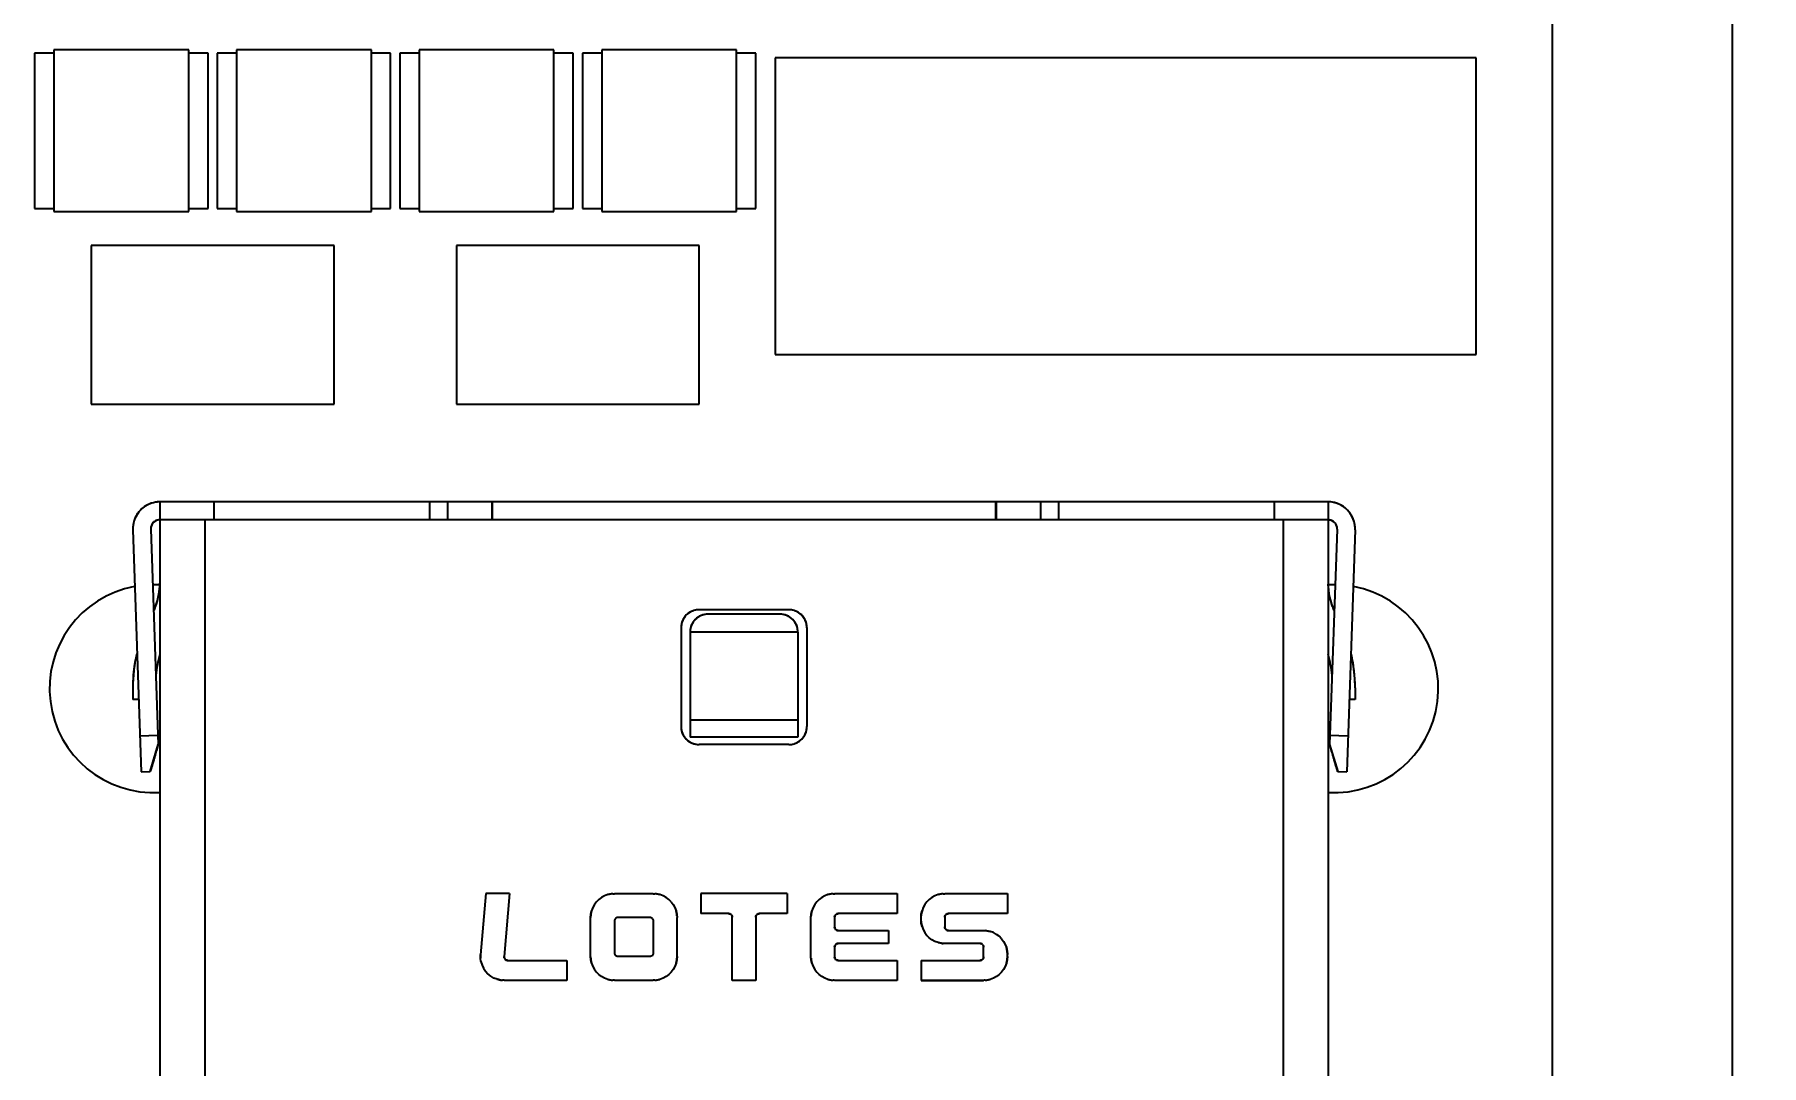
# Model space of a CAD drawing. Header units: millimetres. Extents: x 15 to 418, y 12 to 300.
# Drawn here: x 165.21 to 184.43, y 135.96 to 147.43 of the extents above; entities that cross this region are included whole.
import ezdxf

# ---------------------------------------------------------------- set-up
doc = ezdxf.new("R2010")
doc.units = ezdxf.units.MM
doc.header["$LTSCALE"] = 23.1
doc.layers.get('0').update_dxf_attribs({"linetype": 'CONTINUOUS'})
doc.styles.get("Standard").update_dxf_attribs({"font": 'txt', "width": 0.8})
doc.dimstyles.new('DIMSTYLE_2', dxfattribs={"dimtxt": 4, "dimasz": 4, "dimexe": 0.5, "dimexo": 0.0625, "dimgap": 1, "dimtad": 0, "dimtih": 1, "dimtoh": 1, "dimdsep": 46, "dimtxsty": 'Standard', "dimblk": '_FILLED', "dimblk1": '_FILLED', "dimblk2": '_FILLED', "dimcen": 0.09, "dimadec": 0, "dimazin": 0, "dimtol": 1, "dimtp": 0.5, "dimtm": 0.5, "dimtfac": 1, "dimtofl": 0, "dimtmove": 0, "dimatfit": 3, "dimldrblk": '_FILLED', "dimfxl": 0, "dimtolj": 1, "dimarcsym": 0})

# ---------------------------------------------------------------- blocks, each defined once
blk = doc.blocks.new('_FILLED')
at = {"color": 0, "linetype": 'ByBlock'}
blk.add_solid([(0, 0), (-1, 0.25), (-1, -0.25)], dxfattribs=at)
blk = doc.blocks.new('*D3')
at = {"color": 2, "linetype": 'Continuous', "transparency": 16777216}
for p, q in [((179.163, 212.47), (197.126, 212.47)), ((196.626, 212.47), (196.626, 169.97)), ((196.626, 127.47), (196.626, 169.97)), ((181.664, 127.47), (197.126, 127.47))]:
    blk.add_line(p, q, dxfattribs=at)
at = {"color": 2, "linetype": 'Continuous', "transparency": 16777216, "xscale": 4, "yscale": 4, "zscale": 4}
for p, rotation in [((196.626, 212.47), 90), ((196.626, 127.47), 270)]:
    blk.add_blockref('_FILLED', p, dxfattribs=dict(at, rotation=rotation))

msp = doc.modelspace()

# ---------------------------------------------------------------- linework, layer by layer
at = {"color": 7, "linetype": 'Continuous'}
for p, q in [((184.101, 212.47), (184.101, 129.97)), ((182.101, 130.47), (182.101, 209.47)), ((165.427, 147.222), (165.212, 147.222)), ((165.212, 147.222), (165.212, 145.495)), ((166.927, 147.259), (165.427, 147.259)), ((165.427, 147.259), (165.427, 145.459)), ((166.927, 145.459), (166.927, 147.259)), ((167.142, 147.222), (166.927, 147.222)), ((167.142, 145.495), (167.142, 147.222)), ((167.459, 147.222), (167.244, 147.222)), ((167.244, 147.222), (167.244, 145.495)), ((168.959, 147.259), (167.459, 147.259)), ((167.459, 147.259), (167.459, 145.459)), ((168.959, 145.459), (168.959, 147.259)), ((169.174, 147.222), (168.959, 147.222)), ((169.174, 145.495), (169.174, 147.222)), ((169.491, 147.222), (169.276, 147.222)), ((169.276, 147.222), (169.276, 145.495)), ((170.991, 147.259), (169.491, 147.259)), ((169.491, 147.259), (169.491, 145.459)), ((170.991, 145.459), (170.991, 147.259)), ((171.206, 147.222), (170.991, 147.222)), ((171.206, 145.495), (171.206, 147.222)), ((171.523, 147.222), (171.308, 147.222)), ((171.308, 147.222), (171.308, 145.495)), ((173.023, 147.259), (171.523, 147.259)), ((171.523, 147.259), (171.523, 145.459)), ((173.023, 145.459), (173.023, 147.259)), ((173.238, 147.222), (173.023, 147.222)), ((173.238, 145.495), (173.238, 147.222)), ((181.253, 147.17), (173.453, 147.17)), ((173.453, 147.17), (173.453, 143.87)), ((181.253, 143.87), (181.253, 147.17)), ((165.212, 145.495), (165.427, 145.495)), ((165.427, 145.459), (166.927, 145.459)), ((166.927, 145.495), (167.142, 145.495)), ((167.244, 145.495), (167.459, 145.495)), ((167.459, 145.459), (168.959, 145.459)), ((168.959, 145.495), (169.174, 145.495)), ((169.276, 145.495), (169.491, 145.495)), ((169.491, 145.459), (170.991, 145.459)), ((170.991, 145.495), (171.206, 145.495)), ((171.308, 145.495), (171.523, 145.495)), ((171.523, 145.459), (173.023, 145.459)), ((173.023, 145.495), (173.238, 145.495)), ((168.544, 145.082), (165.841, 145.082)), ((165.841, 145.082), (165.841, 143.318)), ((168.544, 143.318), (168.544, 145.082)), ((172.608, 145.082), (169.905, 145.082)), ((169.905, 145.082), (169.905, 143.318)), ((172.608, 143.318), (172.608, 145.082)), ((173.453, 143.87), (181.253, 143.87)), ((165.841, 143.318), (168.544, 143.318)), ((169.905, 143.318), (172.608, 143.318)), ((179.605, 142.229), (166.605, 142.229)), ((166.605, 142.229), (166.605, 125.339)), ((167.205, 142.229), (167.205, 142.029)), ((169.605, 142.229), (169.605, 142.029)), ((169.805, 142.229), (169.805, 142.029)), ((170.299, 142.229), (170.299, 142.029)), ((170.305, 142.229), (170.305, 142.029)), ((175.905, 142.229), (175.905, 142.029)), ((175.911, 142.229), (175.911, 142.029)), ((176.405, 142.229), (176.405, 142.029)), ((176.605, 142.229), (176.605, 142.029)), ((179.005, 142.229), (179.005, 142.029)), ((179.605, 142.229), (179.605, 125.339)), ((179.605, 142.029), (166.605, 142.029)), ((167.105, 142.029), (167.105, 125.639)), ((179.105, 142.029), (179.105, 125.639)), ((166.305, 141.918), (166.399, 139.223)), ((166.505, 141.925), (166.589, 139.53)), ((179.705, 141.925), (179.621, 139.53)), ((179.905, 141.918), (179.811, 139.223)), ((173.605, 141.029), (172.605, 141.029)), ((173.505, 140.979), (172.705, 140.979)), ((172.405, 140.829), (172.405, 139.729)), ((173.705, 140.779), (172.505, 140.779)), ((172.505, 140.779), (172.505, 139.612)), ((173.705, 140.779), (173.705, 139.612)), ((173.805, 140.829), (173.805, 139.729)), ((166.305, 140.16), (166.305, 140.03)), ((179.905, 140.16), (179.905, 140.03)), ((166.371, 140.03), (166.305, 140.03)), ((179.905, 140.03), (179.839, 140.03)), ((172.505, 139.805), (173.705, 139.805)), ((166.585, 139.63), (166.385, 139.623)), ((166.499, 139.227), (166.589, 139.53)), ((173.705, 139.612), (172.505, 139.612)), ((173.605, 139.529), (172.605, 139.529)), ((179.621, 139.53), (179.711, 139.227)), ((179.825, 139.623), (179.625, 139.63)), ((166.399, 139.223), (166.499, 139.227)), ((179.711, 139.227), (179.811, 139.223)), ((170.233, 137.869), (170.174, 137.189)), ((170.497, 137.869), (170.233, 137.869)), ((170.497, 137.869), (170.436, 137.168)), ((171.464, 137.777), (171.441, 137.747)), ((171.491, 137.804), (171.464, 137.777)), ((171.521, 137.826), (171.491, 137.804)), ((171.554, 137.845), (171.521, 137.826)), ((171.589, 137.858), (171.554, 137.845)), ((171.589, 137.858), (171.627, 137.866)), ((171.627, 137.866), (171.589, 137.858)), ((171.626, 137.866), (171.664, 137.869)), ((172.096, 137.868), (171.664, 137.868)), ((172.096, 137.869), (172.134, 137.866)), ((172.133, 137.866), (172.17, 137.858)), ((172.17, 137.858), (172.133, 137.866)), ((172.206, 137.845), (172.17, 137.858)), ((172.239, 137.826), (172.206, 137.845)), ((172.269, 137.804), (172.239, 137.826)), ((172.296, 137.777), (172.269, 137.804)), ((172.296, 137.777), (172.318, 137.747)), ((173.586, 137.869), (172.625, 137.869)), ((172.625, 137.869), (172.625, 137.647)), ((173.586, 137.869), (173.586, 137.647)), ((173.914, 137.777), (173.892, 137.747)), ((173.941, 137.804), (173.914, 137.777)), ((173.971, 137.826), (173.941, 137.804)), ((174.004, 137.845), (173.971, 137.826)), ((174.04, 137.858), (174.004, 137.845)), ((174.04, 137.858), (174.077, 137.866)), ((174.077, 137.866), (174.04, 137.858)), ((174.076, 137.866), (174.114, 137.869)), ((174.114, 137.869), (174.811, 137.869)), ((174.811, 137.868), (174.114, 137.868)), ((174.811, 137.869), (174.811, 137.647)), ((175.14, 137.777), (175.117, 137.747)), ((175.166, 137.804), (175.14, 137.777)), ((175.196, 137.826), (175.166, 137.804)), ((175.229, 137.845), (175.196, 137.826)), ((175.265, 137.858), (175.229, 137.845)), ((175.265, 137.858), (175.303, 137.866)), ((175.303, 137.866), (175.265, 137.858)), ((175.302, 137.866), (175.339, 137.869)), ((175.339, 137.869), (176.036, 137.869)), ((176.036, 137.868), (175.339, 137.868)), ((176.036, 137.869), (176.036, 137.647)), ((171.399, 137.603), (171.402, 137.641)), ((171.399, 137.169), (171.399, 137.603)), ((171.402, 137.64), (171.41, 137.678)), ((171.41, 137.678), (171.402, 137.64)), ((171.423, 137.713), (171.41, 137.678)), ((171.441, 137.747), (171.423, 137.713)), ((171.667, 137.581), (171.665, 137.573)), ((171.672, 137.589), (171.667, 137.581)), ((171.678, 137.595), (171.672, 137.589)), ((171.685, 137.599), (171.678, 137.595)), ((171.693, 137.602), (171.685, 137.599)), ((171.702, 137.603), (171.693, 137.602)), ((172.058, 137.603), (171.702, 137.603)), ((172.066, 137.602), (172.058, 137.603)), ((172.074, 137.599), (172.066, 137.602)), ((172.082, 137.595), (172.074, 137.599)), ((172.088, 137.589), (172.082, 137.595)), ((172.088, 137.589), (172.092, 137.581)), ((172.092, 137.581), (172.095, 137.573)), ((172.318, 137.747), (172.336, 137.713)), ((172.336, 137.713), (172.35, 137.678)), ((172.35, 137.678), (172.358, 137.64)), ((172.358, 137.64), (172.35, 137.678)), ((172.358, 137.641), (172.36, 137.603)), ((172.36, 137.169), (172.36, 137.603)), ((172.934, 137.647), (172.625, 137.647)), ((172.943, 137.646), (172.934, 137.647)), ((172.934, 137.647), (172.943, 137.645)), ((172.951, 137.643), (172.943, 137.646)), ((172.943, 137.645), (172.95, 137.643)), ((172.958, 137.638), (172.95, 137.643)), ((172.965, 137.632), (172.958, 137.638)), ((172.965, 137.632), (172.97, 137.624)), ((172.972, 137.617), (172.969, 137.625)), ((172.97, 137.624), (172.972, 137.617)), ((172.973, 137.607), (172.972, 137.617)), ((172.972, 137.617), (172.973, 137.607)), ((172.973, 136.904), (172.973, 137.608)), ((173.238, 137.617), (173.237, 137.608)), ((173.237, 137.608), (173.238, 137.617)), ((173.237, 137.608), (173.237, 136.904)), ((173.241, 137.625), (173.238, 137.617)), ((173.238, 137.617), (173.24, 137.624)), ((173.246, 137.632), (173.24, 137.624)), ((173.252, 137.638), (173.246, 137.632)), ((173.26, 137.643), (173.252, 137.638)), ((173.267, 137.646), (173.259, 137.643)), ((173.26, 137.643), (173.267, 137.645)), ((173.277, 137.647), (173.267, 137.646)), ((173.267, 137.645), (173.277, 137.647)), ((173.586, 137.647), (173.276, 137.647)), ((173.85, 137.603), (173.852, 137.641)), ((173.85, 137.169), (173.85, 137.603)), ((173.852, 137.64), (173.86, 137.678)), ((173.86, 137.678), (173.852, 137.64)), ((173.874, 137.713), (173.86, 137.678)), ((173.892, 137.747), (173.874, 137.713)), ((174.115, 137.617), (174.114, 137.608)), ((174.114, 137.608), (174.115, 137.617)), ((174.114, 137.608), (174.114, 137.497)), ((174.118, 137.625), (174.115, 137.617)), ((174.115, 137.617), (174.117, 137.624)), ((174.122, 137.632), (174.117, 137.624)), ((174.129, 137.638), (174.122, 137.632)), ((174.137, 137.643), (174.129, 137.638)), ((174.144, 137.646), (174.136, 137.643)), ((174.137, 137.643), (174.144, 137.645)), ((174.153, 137.647), (174.144, 137.646)), ((174.144, 137.645), (174.154, 137.647)), ((174.811, 137.647), (174.152, 137.647)), ((175.075, 137.603), (175.078, 137.641)), ((175.075, 137.579), (175.075, 137.603)), ((175.078, 137.541), (175.075, 137.579)), ((175.077, 137.64), (175.086, 137.678)), ((175.086, 137.678), (175.077, 137.64)), ((175.099, 137.713), (175.086, 137.678)), ((175.117, 137.747), (175.099, 137.713)), ((175.34, 137.617), (175.339, 137.607)), ((175.339, 137.607), (175.34, 137.617)), ((175.339, 137.608), (175.339, 137.497)), ((175.343, 137.625), (175.34, 137.617)), ((175.34, 137.617), (175.342, 137.624)), ((175.348, 137.632), (175.342, 137.624)), ((175.354, 137.638), (175.348, 137.632)), ((175.362, 137.643), (175.354, 137.638)), ((175.369, 137.646), (175.361, 137.643)), ((175.362, 137.643), (175.369, 137.645)), ((175.379, 137.647), (175.369, 137.646)), ((175.369, 137.645), (175.379, 137.647)), ((176.036, 137.647), (175.378, 137.647)), ((171.665, 137.573), (171.664, 137.565)), ((171.664, 137.565), (171.664, 137.208)), ((172.095, 137.573), (172.096, 137.565)), ((172.096, 137.565), (172.096, 137.208)), ((174.114, 137.498), (174.115, 137.488)), ((174.115, 137.488), (174.114, 137.498)), ((174.115, 137.488), (174.118, 137.48)), ((174.117, 137.481), (174.115, 137.488)), ((174.117, 137.481), (174.122, 137.473)), ((174.129, 137.467), (174.122, 137.473)), ((174.137, 137.462), (174.129, 137.467)), ((174.136, 137.462), (174.144, 137.459)), ((174.144, 137.46), (174.137, 137.462)), ((174.153, 137.459), (174.144, 137.46)), ((174.144, 137.459), (174.152, 137.458)), ((174.152, 137.458), (174.713, 137.458)), ((174.713, 137.458), (174.713, 137.314)), ((175.086, 137.504), (175.077, 137.542)), ((175.077, 137.542), (175.086, 137.504)), ((175.086, 137.504), (175.099, 137.469)), ((175.099, 137.469), (175.117, 137.436)), ((175.117, 137.436), (175.14, 137.405)), ((175.166, 137.379), (175.14, 137.405)), ((175.339, 137.498), (175.34, 137.488)), ((175.34, 137.488), (175.339, 137.498)), ((175.34, 137.488), (175.343, 137.48)), ((175.343, 137.481), (175.34, 137.488)), ((175.343, 137.481), (175.348, 137.473)), ((175.354, 137.467), (175.348, 137.473)), ((175.362, 137.462), (175.354, 137.467)), ((175.361, 137.462), (175.369, 137.459)), ((175.369, 137.46), (175.362, 137.462)), ((175.379, 137.458), (175.369, 137.46)), ((175.369, 137.459), (175.378, 137.458)), ((175.378, 137.458), (175.772, 137.458)), ((175.772, 137.458), (175.809, 137.456)), ((175.808, 137.456), (175.846, 137.448)), ((175.846, 137.448), (175.808, 137.456)), ((175.881, 137.435), (175.846, 137.448)), ((175.915, 137.416), (175.881, 137.435)), ((175.945, 137.394), (175.915, 137.416)), ((175.971, 137.367), (175.945, 137.394)), ((170.174, 137.152), (170.174, 137.192)), ((171.664, 137.208), (171.665, 137.199)), ((171.665, 137.199), (171.667, 137.191)), ((172.095, 137.199), (172.092, 137.191)), ((172.096, 137.208), (172.095, 137.199)), ((174.115, 137.284), (174.114, 137.275)), ((174.114, 137.275), (174.115, 137.284)), ((174.114, 137.275), (174.114, 137.164)), ((174.118, 137.292), (174.115, 137.284)), ((174.115, 137.284), (174.117, 137.291)), ((174.122, 137.299), (174.117, 137.291)), ((174.129, 137.305), (174.122, 137.299)), ((174.137, 137.31), (174.129, 137.305)), ((174.144, 137.313), (174.136, 137.31)), ((174.137, 137.31), (174.144, 137.313)), ((174.153, 137.314), (174.144, 137.313)), ((174.144, 137.313), (174.154, 137.314)), ((174.713, 137.314), (174.152, 137.314)), ((175.196, 137.356), (175.166, 137.379)), ((175.229, 137.338), (175.196, 137.356)), ((175.265, 137.325), (175.229, 137.338)), ((175.303, 137.316), (175.265, 137.325)), ((175.265, 137.325), (175.303, 137.316)), ((175.339, 137.314), (175.302, 137.316)), ((175.733, 137.314), (175.339, 137.314)), ((175.732, 137.314), (175.742, 137.313)), ((175.742, 137.313), (175.733, 137.314)), ((175.75, 137.31), (175.742, 137.313)), ((175.742, 137.313), (175.749, 137.311)), ((175.757, 137.305), (175.749, 137.311)), ((175.763, 137.299), (175.757, 137.305)), ((175.763, 137.299), (175.768, 137.291)), ((175.771, 137.284), (175.768, 137.292)), ((175.768, 137.291), (175.771, 137.284)), ((175.772, 137.274), (175.771, 137.284)), ((175.771, 137.284), (175.772, 137.274)), ((175.772, 137.164), (175.772, 137.275)), ((175.971, 137.367), (175.994, 137.337)), ((175.994, 137.337), (176.012, 137.303)), ((176.012, 137.303), (176.025, 137.268)), ((176.025, 137.268), (176.033, 137.23)), ((176.034, 137.23), (176.025, 137.268)), ((176.033, 137.231), (176.036, 137.193)), ((176.036, 137.169), (176.036, 137.193)), ((170.174, 137.189), (170.174, 137.151)), ((170.179, 137.113), (170.174, 137.152)), ((170.179, 137.113), (170.191, 137.074)), ((170.191, 137.074), (170.207, 137.038)), ((170.207, 137.038), (170.23, 137.005)), ((170.23, 137.005), (170.257, 136.976)), ((170.436, 137.168), (170.437, 137.158)), ((170.437, 137.158), (170.436, 137.168)), ((170.437, 137.158), (170.439, 137.15)), ((170.439, 137.15), (170.443, 137.142)), ((170.443, 137.142), (170.449, 137.135)), ((170.449, 137.135), (170.458, 137.129)), ((170.458, 137.129), (170.449, 137.135)), ((170.457, 137.13), (170.465, 137.127)), ((170.466, 137.127), (170.458, 137.129)), ((170.465, 137.127), (170.475, 137.126)), ((170.475, 137.126), (170.466, 137.127)), ((170.475, 137.126), (171.135, 137.126)), ((171.135, 137.126), (171.135, 136.904)), ((171.402, 137.131), (171.399, 137.169)), ((171.41, 137.094), (171.402, 137.132)), ((171.402, 137.132), (171.41, 137.094)), ((171.41, 137.094), (171.423, 137.059)), ((171.423, 137.059), (171.441, 137.026)), ((171.441, 137.026), (171.464, 136.995)), ((171.667, 137.191), (171.672, 137.184)), ((171.678, 137.177), (171.672, 137.184)), ((171.685, 137.173), (171.678, 137.177)), ((171.693, 137.17), (171.685, 137.173)), ((171.702, 137.169), (171.693, 137.17)), ((172.058, 137.169), (171.702, 137.169)), ((172.066, 137.17), (172.058, 137.169)), ((172.074, 137.173), (172.066, 137.17)), ((172.082, 137.177), (172.074, 137.173)), ((172.088, 137.184), (172.082, 137.177)), ((172.092, 137.191), (172.088, 137.184)), ((172.318, 137.026), (172.296, 136.995)), ((172.336, 137.059), (172.318, 137.026)), ((172.35, 137.094), (172.336, 137.059)), ((172.358, 137.132), (172.35, 137.094)), ((172.35, 137.094), (172.358, 137.132)), ((172.36, 137.169), (172.358, 137.131)), ((173.852, 137.131), (173.85, 137.169)), ((173.86, 137.094), (173.852, 137.132)), ((173.852, 137.132), (173.86, 137.094)), ((173.86, 137.094), (173.874, 137.059)), ((173.874, 137.059), (173.892, 137.026)), ((173.892, 137.026), (173.914, 136.995)), ((174.114, 137.165), (174.115, 137.156)), ((174.115, 137.156), (174.114, 137.165)), ((174.115, 137.156), (174.118, 137.147)), ((174.117, 137.148), (174.115, 137.156)), ((174.117, 137.148), (174.122, 137.14)), ((174.129, 137.134), (174.122, 137.14)), ((174.137, 137.129), (174.129, 137.134)), ((174.136, 137.129), (174.144, 137.127)), ((174.144, 137.127), (174.137, 137.129)), ((174.144, 137.127), (174.152, 137.126)), ((174.153, 137.126), (174.144, 137.127)), ((174.152, 137.126), (174.811, 137.126)), ((174.811, 137.126), (174.811, 136.904)), ((175.075, 137.126), (175.733, 137.126)), ((175.075, 137.126), (175.075, 136.904)), ((175.732, 137.126), (175.742, 137.127)), ((175.742, 137.127), (175.732, 137.126)), ((175.742, 137.127), (175.75, 137.129)), ((175.749, 137.129), (175.742, 137.127)), ((175.757, 137.134), (175.749, 137.129)), ((175.763, 137.14), (175.757, 137.134)), ((175.768, 137.148), (175.763, 137.14)), ((175.768, 137.147), (175.771, 137.156)), ((175.771, 137.156), (175.768, 137.148)), ((175.771, 137.156), (175.772, 137.164)), ((175.772, 137.164), (175.771, 137.156)), ((175.994, 137.026), (175.971, 136.995)), ((176.012, 137.059), (175.994, 137.026)), ((176.025, 137.094), (176.012, 137.059)), ((176.033, 137.132), (176.025, 137.094)), ((176.025, 137.094), (176.034, 137.132)), ((176.036, 137.169), (176.033, 137.131)), ((170.288, 136.951), (170.257, 136.976)), ((170.322, 136.93), (170.288, 136.951)), ((170.359, 136.916), (170.322, 136.93)), ((170.399, 136.907), (170.359, 136.916)), ((170.359, 136.916), (170.399, 136.906)), ((170.437, 136.904), (170.398, 136.907)), ((171.135, 136.904), (170.437, 136.904)), ((171.491, 136.969), (171.464, 136.995)), ((171.521, 136.946), (171.491, 136.969)), ((171.554, 136.928), (171.521, 136.946)), ((171.589, 136.914), (171.554, 136.928)), ((171.627, 136.906), (171.589, 136.914)), ((171.589, 136.914), (171.627, 136.906)), ((171.664, 136.904), (171.626, 136.906)), ((172.096, 136.904), (171.664, 136.904)), ((172.134, 136.906), (172.096, 136.904)), ((172.17, 136.914), (172.133, 136.906)), ((172.133, 136.906), (172.17, 136.914)), ((172.206, 136.928), (172.17, 136.914)), ((172.239, 136.946), (172.206, 136.928)), ((172.269, 136.969), (172.239, 136.946)), ((172.296, 136.995), (172.269, 136.969)), ((173.237, 136.904), (172.973, 136.904)), ((173.941, 136.969), (173.914, 136.995)), ((173.971, 136.946), (173.941, 136.969)), ((174.004, 136.928), (173.971, 136.946)), ((174.04, 136.914), (174.004, 136.928)), ((174.077, 136.906), (174.04, 136.914)), ((174.04, 136.914), (174.077, 136.906)), ((174.114, 136.904), (174.076, 136.906)), ((174.811, 136.904), (174.114, 136.904)), ((175.075, 136.904), (175.772, 136.904)), ((175.772, 136.904), (175.075, 136.904)), ((175.809, 136.906), (175.772, 136.904)), ((175.846, 136.914), (175.808, 136.906)), ((175.808, 136.906), (175.846, 136.914)), ((175.881, 136.928), (175.846, 136.914)), ((175.915, 136.946), (175.881, 136.928)), ((175.945, 136.969), (175.915, 136.946)), ((175.971, 136.995), (175.945, 136.969))]:
    msp.add_line(p, q, dxfattribs=at)
for centre, radius, start, end in [((166.605, 141.929), 0.3, 89.9943, 182.0057), ((166.605, 141.928), 0.3, 108.3011, 120.7126), ((166.605, 141.926), 0.302, 90.071, 108.2158), ((179.605, 141.926), 0.303, 71.7789, 89.9148), ((179.605, 141.929), 0.3, 357.9943, 90.0057), ((179.605, 141.928), 0.3, 58.1347, 71.6788), ((166.608, 141.928), 0.303, 163.7789, 181.9148), ((166.605, 141.928), 0.3, 150.134, 163.6788), ((166.604, 141.929), 0.299, 145.2012, 150.1257), ((166.607, 141.927), 0.302, 126.833, 145.1381), ((166.605, 141.929), 0.299, 120.7163, 126.7669), ((166.605, 141.929), 0.1, 89.9924, 182.0076), ((166.605, 141.929), 0.0995, 136.0301, 138.8856), ((179.605, 141.929), 0.1, 357.9951, 90.0049), ((179.605, 141.929), 0.0995, 44.0289, 46.989), ((179.605, 141.929), 0.299, 53.2012, 58.1264), ((179.603, 141.927), 0.302, 34.833, 53.1381), ((179.606, 141.929), 0.299, 28.7158, 34.7669), ((179.605, 141.928), 0.3, 16.3011, 28.7121), ((179.603, 141.928), 0.302, 358.071, 16.2158), ((166.535, 140.15), 1.156, 100.5666, 273.6263), ((166.535, 140.15), 1.156, 86.3789, 90), ((165.855, 141.324), 0.75, 335.8109, 0.0029), ((165.856, 141.324), 0.749, 350.3751, 0.0049), ((179.675, 140.15), 1.156, 90, 93.954), ((179.675, 140.15), 1.156, 266.3899, 79.4312), ((180.355, 141.325), 0.75, 179.9984, 204.1883), ((165.854, 141.325), 0.751, 336.5613, 340.7112), ((165.854, 141.325), 0.751, 340.717, 347.6792), ((165.855, 141.325), 0.75, 347.6809, 350.3764), ((180.356, 141.325), 0.751, 192.322, 199.2879), ((180.356, 141.325), 0.751, 199.2927, 203.4369), ((165.855, 141.325), 0.75, 335.8112, 336.5612), ((172.605, 140.829), 0.2, 89.9912, 180.0088), ((172.607, 140.828), 0.201, 162.3228, 179.9344), ((172.605, 140.829), 0.199, 154.8891, 162.2634), ((172.605, 140.828), 0.2, 150.1561, 154.8914), ((172.605, 140.829), 0.2, 144.0808, 150.1574), ((172.605, 140.828), 0.201, 125.9437, 144.0568), ((172.605, 140.829), 0.2, 120.846, 125.9219), ((172.605, 140.828), 0.2, 115.1094, 120.8459), ((172.705, 140.779), 0.2, 89.9912, 180.0088), ((172.704, 140.779), 0.199, 154.8888, 162.0902), ((172.605, 140.829), 0.199, 107.7311, 115.1114), ((172.705, 140.778), 0.2, 149.1037, 154.8906), ((172.704, 140.779), 0.199, 143.9926, 145.7304), ((172.706, 140.778), 0.201, 125.9992, 143.9751), ((172.605, 140.827), 0.202, 90.079, 107.6643), ((172.705, 140.779), 0.199, 121.4185, 125.9783), ((172.705, 140.778), 0.2, 115.1086, 119.8085), ((172.705, 140.779), 0.2, 107.8978, 115.1107), ((172.705, 140.777), 0.201, 90.0661, 107.8366), ((173.505, 140.777), 0.202, 72.1592, 89.9207), ((173.505, 140.779), 0.2, 359.9912, 90.0088), ((173.505, 140.779), 0.199, 64.8888, 72.0902), ((173.505, 140.778), 0.2, 59.1037, 64.8906), ((173.605, 140.827), 0.201, 72.3228, 89.9344), ((173.605, 140.829), 0.2, 359.9912, 90.0088), ((173.506, 140.779), 0.199, 53.9926, 55.7304), ((173.505, 140.778), 0.201, 35.9992, 53.9751), ((173.605, 140.829), 0.199, 64.8891, 72.2634), ((173.506, 140.779), 0.199, 31.4185, 35.9783), ((173.505, 140.778), 0.2, 25.1086, 29.8085), ((173.506, 140.779), 0.2, 17.8978, 25.1107), ((173.605, 140.828), 0.2, 60.1561, 64.8914), ((173.605, 140.829), 0.2, 54.0808, 60.1574), ((173.605, 140.828), 0.201, 35.9437, 54.0568), ((173.605, 140.829), 0.2, 30.846, 35.9219), ((173.605, 140.828), 0.2, 25.1094, 30.8459), ((173.606, 140.829), 0.199, 17.7311, 25.1114), ((173.603, 140.828), 0.202, 0.079, 17.6643), ((172.707, 140.778), 0.202, 162.1592, 179.9207), ((173.504, 140.778), 0.201, 0.0661, 17.8366), ((167.965, 140.16), 1.66, 166.8961, 180.0006), ((167.966, 140.16), 1.661, 166.9044, 170.3762), ((167.969, 140.16), 1.414, 164.717, 174.4826), ((167.967, 140.16), 1.412, 164.7037, 174.473), ((178.241, 140.16), 1.414, 5.5174, 15.283), ((178.243, 140.16), 1.412, 5.5267, 15.2967), ((178.244, 140.16), 1.661, 9.6221, 13.0946), ((178.245, 140.16), 1.66, 359.9994, 13.1039), ((167.964, 140.16), 1.659, 170.3775, 180.0016), ((178.247, 140.16), 1.658, 359.9951, 9.6231), ((172.607, 139.729), 0.202, 180.079, 197.6643), ((172.605, 139.728), 0.2, 179.9912, 270.0088), ((173.605, 139.728), 0.2, 269.9912, 0.0088), ((173.604, 139.729), 0.201, 342.3228, 359.9344), ((172.604, 139.728), 0.199, 197.7311, 205.1114), ((172.605, 139.729), 0.2, 205.1094, 210.8465), ((172.605, 139.728), 0.2, 210.8465, 215.9219), ((172.606, 139.729), 0.201, 215.9437, 234.0568), ((172.605, 139.728), 0.2, 234.0808, 240.1569), ((172.605, 139.729), 0.2, 240.1557, 244.8914), ((172.605, 139.728), 0.199, 244.8891, 252.2634), ((172.605, 139.73), 0.201, 252.3228, 269.9344), ((173.605, 139.73), 0.202, 270.079, 287.6643), ((173.605, 139.728), 0.199, 287.7311, 295.1114), ((173.605, 139.729), 0.2, 295.1094, 300.8465), ((173.605, 139.728), 0.2, 300.8465, 305.9219), ((173.605, 139.729), 0.201, 305.9437, 324.0568), ((173.605, 139.728), 0.2, 324.0808, 330.1569), ((173.605, 139.729), 0.2, 330.1557, 334.8914), ((173.606, 139.728), 0.199, 334.8891, 342.2634), ((171.719, 136.447), 1.422, 92.9177, 93.7046), ((171.582, 139.114), 1.248, 272.9684, 273.7558), ((172.18, 139.148), 1.283, 266.2419, 267.0174), ((172.04, 136.442), 1.427, 86.2829, 87.0588), ((174.17, 136.43), 1.439, 92.9112, 93.6892), ((174.055, 138.683), 0.817, 272.9609, 274.1636), ((175.395, 136.43), 1.439, 92.9112, 93.6892), ((175.28, 138.683), 0.817, 272.9609, 274.1636), ((170.104, 137.688), 1.299, 356.2718, 357.0411), ((172.843, 137.547), 1.444, 176.3123, 177.082), ((170.921, 137.548), 1.439, 2.895, 3.6757), ((173.621, 137.685), 1.263, 182.9451, 183.7262), ((172.554, 137.688), 1.299, 356.2715, 357.0409), ((175.293, 137.547), 1.444, 176.312, 177.0818), ((173.779, 137.688), 1.299, 356.2716, 357.0409), ((173.815, 137.497), 1.263, 2.945, 3.7261), ((176.518, 137.547), 1.444, 176.3121, 177.0818), ((177.111, 137.664), 2.038, 182.8766, 183.0833), ((176.299, 137.622), 1.224, 183.1812, 183.7552), ((175.827, 138.194), 0.738, 265.6878, 267.0354), ((175.715, 136.016), 1.443, 86.3021, 87.0699), ((175.396, 138.756), 1.443, 266.302, 267.0699), ((175.284, 136.578), 0.738, 85.6878, 87.0354), ((174.812, 137.15), 1.224, 3.1813, 3.7553), ((174, 137.108), 2.038, 2.8767, 3.0834), ((177.296, 137.275), 1.263, 182.9451, 183.7262), ((170.332, 137.133), 0.107, 11.7693, 13.8677), ((170.553, 137.179), 0.118, 191.6665, 193.7663), ((170.139, 137.087), 1.263, 2.9449, 3.7259), ((172.838, 137.225), 1.44, 182.8947, 183.6754), ((170.917, 137.225), 1.444, 356.312, 357.0817), ((173.656, 137.085), 1.299, 176.2715, 177.0408), ((172.589, 137.087), 1.263, 2.9451, 3.7262), ((175.289, 137.225), 1.439, 182.8949, 183.6756), ((174.593, 137.225), 1.444, 356.312, 357.0817), ((177.331, 137.085), 1.299, 176.2715, 177.0408), ((170.497, 138.348), 1.445, 266.0871, 266.8953), ((170.373, 136.074), 0.833, 85.5985, 86.8643), ((171.719, 138.33), 1.427, 266.2826, 267.0585), ((171.58, 135.624), 1.283, 86.2416, 87.0171), ((172.178, 135.659), 1.248, 92.9687, 93.7561), ((172.041, 138.325), 1.422, 272.918, 273.705), ((174.171, 138.348), 1.445, 266.298, 267.0647), ((174.054, 136.077), 0.829, 85.8322, 87.0316), ((175.831, 136.089), 0.817, 92.9611, 94.1639), ((175.716, 138.342), 1.439, 272.9115, 273.6895)]:
    msp.add_arc(centre, radius, start, end, dxfattribs=at)
for points in [[(166.566, 142.021), (166.554, 142.015), (166.542, 142.008), (166.533, 141.998)], [(166.605, 142.029), (166.592, 142.029), (166.578, 142.026), (166.566, 142.021)], [(179.644, 142.021), (179.632, 142.026), (179.618, 142.029), (179.605, 142.029)], [(179.673, 142.002), (179.665, 142.01), (179.655, 142.016), (179.644, 142.021)], [(179.699, 141.964), (179.694, 141.977), (179.686, 141.988), (179.677, 141.998)], [(166.512, 141.964), (166.507, 141.952), (166.505, 141.938), (166.505, 141.925)], [(166.53, 141.994), (166.522, 141.985), (166.516, 141.975), (166.512, 141.964)], [(179.705, 141.925), (179.705, 141.938), (179.703, 141.952), (179.699, 141.964)]]:
    msp.add_open_spline(points, degree=3, dxfattribs=at)
for points, knots in [([(166.589, 139.53), (166.583, 139.51), (166.571, 139.47), (166.554, 139.413), (166.539, 139.361), (166.527, 139.322), (166.519, 139.295), (166.514, 139.278), (166.51, 139.263), (166.506, 139.25), (166.503, 139.241), (166.501, 139.234), (166.5, 139.23), (166.499, 139.228), (166.499, 139.228), (166.499, 139.227), (166.499, 139.227)], [0, 0, 0, 0, 0.202116, 0.391801, 0.56361, 0.712829, 0.777545, 0.834921, 0.884429, 0.925623, 0.958069, 0.981388, 0.989565, 0.995398, 0.998874, 1, 1, 1, 1]), ([(179.711, 139.227), (179.711, 139.227), (179.711, 139.228), (179.711, 139.228), (179.71, 139.23), (179.709, 139.234), (179.707, 139.241), (179.704, 139.25), (179.7, 139.263), (179.696, 139.278), (179.691, 139.295), (179.683, 139.322), (179.671, 139.361), (179.656, 139.413), (179.639, 139.47), (179.628, 139.51), (179.621, 139.53)], [0, 0, 0, 0, 0.001129, 0.004612, 0.010451, 0.01863, 0.041944, 0.074376, 0.115556, 0.165056, 0.222435, 0.287162, 0.436397, 0.608198, 0.797879, 1, 1, 1, 1])]:
    msp.add_open_spline(points, degree=3, knots=knots, dxfattribs=at)

# ---------------------------------------------------------------- dimensions: what is measured, and where the dimension line sits
at = {"color": 2, "linetype": 'Continuous'}
dim = msp.add_linear_dim(base=(196.626, 127.47), p1=(179.101, 212.47), p2=(181.601, 127.47), angle=270, dimstyle='DIMSTYLE_2', override={"dimtad": 1, "dimtih": 0, "dimtoh": 0}, dxfattribs=at)
dim.commit()
dim.dimension.update_dxf_attribs({"geometry": '*D3', "text_midpoint": (196.626, 159.636), "dimtype": 160})

doc.saveas('drawing.dxf')
